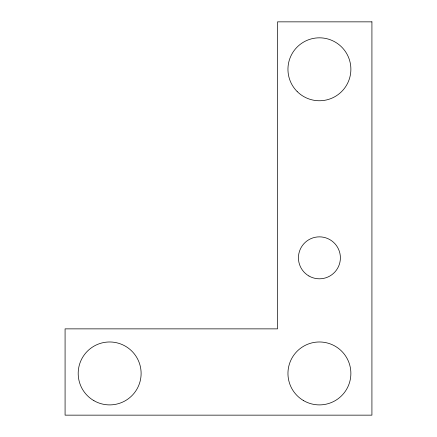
<?xml version="1.0" encoding="UTF-8"?>
<svg xmlns="http://www.w3.org/2000/svg" width="437" height="437" viewBox="0 0 437 437"><rect width="100%" height="100%" fill="white"/><g stroke="black" fill="none" stroke-linecap="round" stroke-linejoin="round"><path stroke-width="0.66" d="M371.92 21.85L277.528 21.85L277.528 328.864L65.08 328.864L65.08 415.15L371.92 415.15L371.92 21.85M297.165 91.535A31.464 31.464 0 0 0 349.808 77.431A31.464 31.464 0 0 0 311.275 38.893A31.464 31.464 0 0 0 297.165 91.535M303.682 400.685A31.464 31.464 0 0 0 350.878 373.438A31.464 31.464 0 0 0 303.682 346.191A31.464 31.464 0 0 0 303.682 400.685M93.922 400.685A31.464 31.464 0 0 0 141.118 373.438A31.464 31.464 0 0 0 93.922 346.191A31.464 31.464 0 0 0 93.922 400.685M308.926 275.998A20.976 20.976 0 0 0 340.39 257.83A20.976 20.976 0 0 0 308.926 239.662A20.976 20.976 0 0 0 308.926 275.998"/></g></svg>
